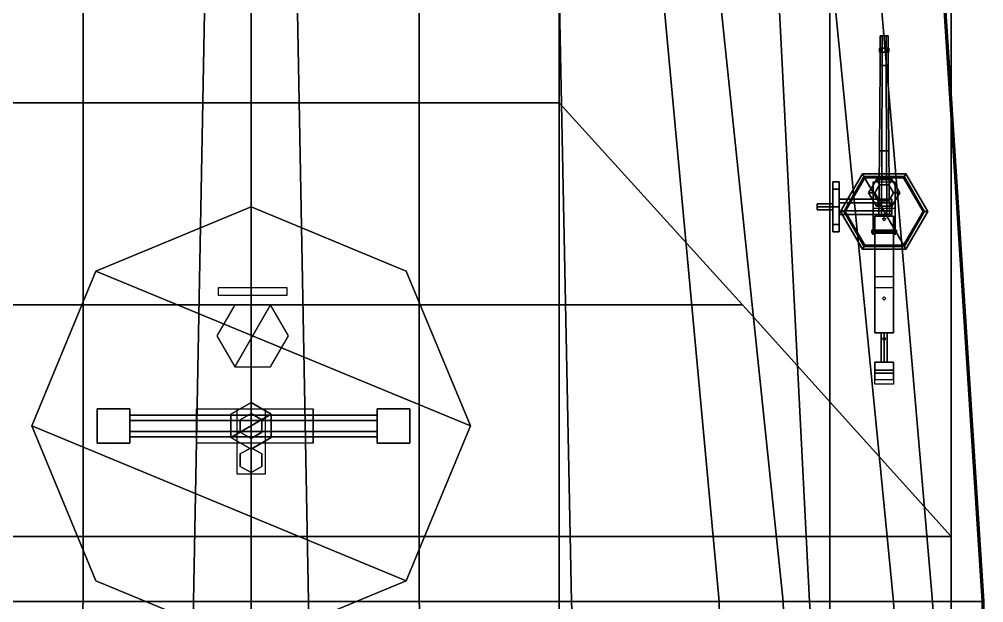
# Model space of a CAD drawing. Header units: millimetres. Extents: x -5 to 5, y -63 to 51.
# Drawn here: x -1.49 to 4.71, y 22.3 to 26.06 of the extents above; entities that cross this region are included whole.
import ezdxf

# ---------------------------------------------------------------- set-up
doc = ezdxf.new("R2010")
doc.units = ezdxf.units.MM
for name, color, linetype in [('gun', 1, 'Continuous'), ('hull2', 7, 'Continuous'), ('railings', 6, 'Continuous'), ('sleeve', 5, 'Continuous'), ('turret', 2, 'Continuous')]:
    doc.layers.add(name, color=color, linetype=linetype)

msp = doc.modelspace()

# ---------------------------------------------------------------- linework, layer by layer
for points in [[(1.98, 25.52, 9.07), (1.98, 30.09, 9.07), (-1.98, 30.09, 9.07), (-1.98, 25.52, 9.07)], [(1.98, 25.52, 6.46), (1.98, 30.09, 6.46), (1.98, 30.09, 9.07), (1.98, 25.52, 9.07)], [(0, 29.78, 4.22), (-4.23, 29.78, 4.09), (-4.71, 22.31, 3.76), (0, 22.31, 3.87)], [(-1.91, 29.78, -1.89), (-1.08, 29.78, -2.67), (-1.08, 22.31, -2.82), (-2.06, 22.31, -2.34)], [(-1.08, 29.78, -2.67), (-0.23, 29.78, -3.05), (-0.37, 22.31, -3), (-1.08, 22.31, -2.82)], [(-0.23, 29.78, -3.05), (-0.23, 29.78, -3.1), (-0.37, 22.31, -3.05), (-0.37, 22.31, -3)], [(-0.23, 29.78, -3.1), (0, 29.78, -3.1), (0, 22.31, -3.05), (-0.37, 22.31, -3.05)], [(3.72, 19.87, 3.67), (3.72, 29.73, 4.1), (3.72, 29.73, 6.46), (3.72, 19.87, 6.46)], [(-4.5, 19.87, 6.46), (-4.5, 29.56, 6.46), (4.5, 29.56, 6.46), (4.5, 19.87, 6.46)], [(4.5, 19.87, 6.46), (4.5, 29.56, 6.46), (-4.5, 29.56, 6.46), (-4.5, 19.87, 6.46)], [(3.16, 24.22, 8.82), (1.98, 25.52, 9.07), (-1.98, 25.52, 9.07), (-3.16, 24.22, 8.82)], [(-3.16, 24.22, 8.82), (-1.98, 25.52, 9.07), (1.98, 25.52, 9.07), (3.16, 24.22, 8.82)], [(1.98, 24.22, 8.82), (1.98, 25.52, 9.07), (-1.98, 25.52, 9.07), (-1.98, 24.22, 8.82)], [(1.98, 24.22, 6.46), (1.98, 25.52, 6.46), (1.98, 25.52, 9.07), (1.98, 24.22, 8.82)], [(3.93, 25.0625, 6.46), (3.79, 24.82, 6.46), (3.79, 24.82, 6.51), (3.93, 25.0625, 6.51)], [(3.82, 24.82, 6.54), (3.945, 25.0365, 6.54), (3.93, 25.0625, 6.51), (3.79, 24.82, 6.51)], [(4.21, 25.0625, 6.46), (3.93, 25.0625, 6.46), (3.93, 25.0625, 6.51), (4.21, 25.0625, 6.51)], [(3.945, 25.0365, 6.54), (4.195, 25.0365, 6.54), (4.21, 25.0625, 6.51), (3.93, 25.0625, 6.51)], [(4.195, 25.0365, 6.54), (4.32, 24.82, 6.54), (4.35, 24.82, 6.51), (4.21, 25.0625, 6.51)], [(4.35, 24.82, 6.46), (4.21, 25.0625, 6.46), (4.21, 25.0625, 6.51), (4.35, 24.82, 6.51)], [(3.945, 25.0365, 6.54), (3.82, 24.82, 6.54), (3.82, 24.82, 7.75), (3.945, 25.0365, 7.75)], [(4.195, 25.0365, 6.54), (3.945, 25.0365, 6.54), (3.945, 25.0365, 7.75), (4.195, 25.0365, 7.75)], [(4.32, 24.82, 6.54), (4.195, 25.0365, 6.54), (4.195, 25.0365, 7.75), (4.32, 24.82, 7.75)], [(0, 24.85, 8.93), (-0.997, 24.437, 8.84), (-0.997, 24.437, 11.35), (0, 24.85, 11.35)], [(-0.997, 24.437, 10.19), (0, 24.85, 10.19), (0, 24.85, 11.35), (-0.997, 24.437, 11.35)], [(0.997, 24.437, 10.19), (0, 24.85, 10.19), (-0.997, 24.437, 10.19), (1.41, 23.44, 10.19)], [(0.997, 24.437, 8.84), (0, 24.85, 8.93), (0, 24.85, 11.35), (0.997, 24.437, 11.35)], [(0, 24.85, 10.19), (0.997, 24.437, 10.19), (0.997, 24.437, 11.35), (0, 24.85, 11.35)], [(3.79, 24.82, 6.46), (3.93, 24.5775, 6.46), (3.93, 24.5775, 6.51), (3.79, 24.82, 6.51)], [(3.945, 24.6035, 6.54), (3.82, 24.82, 6.54), (3.79, 24.82, 6.51), (3.93, 24.5775, 6.51)], [(3.82, 24.82, 6.54), (3.945, 24.6035, 6.54), (3.945, 24.6035, 7.75), (3.82, 24.82, 7.75)], [(4.195, 24.6035, 6.54), (4.32, 24.82, 6.54), (4.32, 24.82, 7.75), (4.195, 24.6035, 7.75)], [(4.32, 24.82, 6.54), (4.195, 24.6035, 6.54), (4.21, 24.5775, 6.51), (4.35, 24.82, 6.51)], [(4.21, 24.5775, 6.46), (4.35, 24.82, 6.46), (4.35, 24.82, 6.51), (4.21, 24.5775, 6.51)], [(4.195, 24.6035, 6.54), (3.945, 24.6035, 6.54), (3.93, 24.5775, 6.51), (4.21, 24.5775, 6.51)], [(3.93, 24.5775, 6.46), (4.21, 24.5775, 6.46), (4.21, 24.5775, 6.51), (3.93, 24.5775, 6.51)], [(3.945, 24.6035, 6.54), (4.195, 24.6035, 6.54), (4.195, 24.6035, 7.75), (3.945, 24.6035, 7.75)], [(-0.997, 24.437, 8.84), (-1.41, 23.44, 8.68), (-1.41, 23.44, 11.35), (-0.997, 24.437, 11.35)], [(-1.41, 23.44, 10.19), (-0.997, 24.437, 10.19), (-0.997, 24.437, 11.35), (-1.41, 23.44, 11.35)], [(1.41, 23.44, 10.19), (-0.997, 24.437, 10.19), (-1.41, 23.44, 10.19), (0.997, 22.443, 10.19)], [(1.41, 23.44, 8.68), (0.997, 24.437, 8.84), (0.997, 24.437, 11.35), (1.41, 23.44, 11.35)], [(0.997, 24.437, 10.19), (1.41, 23.44, 10.19), (1.41, 23.44, 11.35), (0.997, 24.437, 11.35)], [(-0.21, 24.33, 11.38), (0.23, 24.33, 11.38), (0.23, 24.28, 11.1), (-0.21, 24.28, 11.1)], [(0, 24.28, 10.88), (0, 24.28, 11.1), (0, 24.33, 11.38), (0, 24.32, 10.86)], [(0, 24.03, 10.88), (0, 24.28, 10.88), (0, 24.32, 10.86), (0, 23.96, 10.85)], [(-4.5, 22.73, 8.68), (-3.16, 24.22, 8.82), (3.16, 24.22, 8.82), (4.5, 22.73, 8.68)], [(4.5, 22.73, 8.68), (3.16, 24.22, 8.82), (-3.16, 24.22, 8.82), (-4.5, 22.73, 8.68)], [(1.98, 22.73, 8.68), (1.98, 24.22, 8.82), (-1.98, 24.22, 8.82), (-1.98, 22.73, 8.68)], [(-0.105, 23.8208, 10.88), (0.125, 24.2192, 10.88), (-0.105, 24.2192, 10.88), (-0.22, 24.02, 10.88)], [(0.125, 23.8208, 10.88), (0.24, 24.02, 10.88), (0.125, 24.2192, 10.88), (-0.105, 23.8208, 10.88)], [(1.98, 22.73, 6.46), (1.98, 24.22, 6.46), (1.98, 24.22, 8.82), (1.98, 22.73, 8.68)], [(0, 23.61, 10.77), (0, 23.94, 10.88), (0, 24.03, 10.88), (0, 23.61, 10.7)], [(0, 23.59, 10.62), (-0.1299, 23.515, 10.62), (-0.1299, 23.365, 10.62), (0.1299, 23.515, 10.62)], [(0, 23.59, 10.19), (-0.1299, 23.515, 10.19), (-0.1299, 23.515, 10.62), (0, 23.59, 10.62)], [(0, 23.52, 10.77), (0, 23.61, 10.77), (0, 23.61, 10.7), (0, 23.52, 10.7)], [(0.1299, 23.515, 10.19), (0, 23.59, 10.19), (0, 23.59, 10.62), (0.1299, 23.515, 10.62)], [(-0.78, 23.33, 11.6), (-0.99, 23.33, 11.6), (-0.99, 23.55, 11.6), (-0.78, 23.55, 11.6)], [(-0.99, 23.55, 11.6), (-0.99, 23.33, 11.6), (-0.99, 23.33, 11.82), (-0.99, 23.55, 11.82)], [(-0.78, 23.55, 11.6), (-0.99, 23.55, 11.6), (-0.99, 23.55, 11.82), (-0.78, 23.55, 11.82)], [(-0.99, 23.55, 11.82), (-0.99, 23.33, 11.82), (-0.78, 23.33, 11.82), (-0.78, 23.55, 11.82)], [(-0.78, 23.55, 11.82), (-0.78, 23.33, 11.82), (-0.78, 23.33, 11.6), (-0.78, 23.55, 11.6)], [(0.81, 23.51, 11.71), (0.81, 23.475, 11.6494), (-0.78, 23.475, 11.6494), (-0.78, 23.51, 11.71)], [(0.81, 23.475, 11.7706), (0.81, 23.51, 11.71), (-0.78, 23.51, 11.71), (-0.78, 23.475, 11.7706)], [(-0.35, 23.33, 11.42), (-0.35, 23.33, 11.87), (-0.35, 23.55, 11.87), (-0.35, 23.55, 11.42)], [(0.4, 23.33, 11.42), (-0.35, 23.33, 11.42), (-0.35, 23.55, 11.42), (0.4, 23.55, 11.42)], [(0.1299, 23.515, 10.62), (-0.1299, 23.365, 10.62), (0, 23.29, 10.62), (0.1299, 23.365, 10.62)], [(-0.1299, 23.515, 10.19), (-0.1299, 23.365, 10.19), (-0.1299, 23.365, 10.62), (-0.1299, 23.515, 10.62)], [(0.09, 23.13, 11.04), (-0.09, 23.13, 11.04), (-0.09, 23.55, 11.04), (0.09, 23.55, 11.04)], [(0.09, 23.13, 11.25), (-0.09, 23.13, 11.25), (-0.09, 23.55, 11.25), (0.09, 23.55, 11.25)], [(0, 23.52, 10.62), (-0.0693, 23.48, 10.62), (-0.0693, 23.48, 11.42), (0, 23.52, 11.42)], [(0.0693, 23.48, 10.62), (0, 23.52, 10.62), (0, 23.52, 11.42), (0.0693, 23.48, 11.42)], [(0.1299, 23.365, 10.19), (0.1299, 23.515, 10.19), (0.1299, 23.515, 10.62), (0.1299, 23.365, 10.62)], [(0.4, 23.33, 11.42), (0.4, 23.33, 11.87), (0.4, 23.55, 11.87), (0.4, 23.55, 11.42)], [(0.81, 23.55, 11.82), (0.81, 23.33, 11.82), (1.02, 23.33, 11.82), (1.02, 23.55, 11.82)], [(1.02, 23.33, 11.6), (0.81, 23.33, 11.6), (0.81, 23.55, 11.6), (1.02, 23.55, 11.6)], [(0.81, 23.55, 11.6), (0.81, 23.33, 11.6), (0.81, 23.33, 11.82), (0.81, 23.55, 11.82)], [(1.02, 23.55, 11.6), (0.81, 23.55, 11.6), (0.81, 23.55, 11.82), (1.02, 23.55, 11.82)], [(1.02, 23.55, 11.82), (1.02, 23.33, 11.82), (1.02, 23.33, 11.6), (1.02, 23.55, 11.6)], [(-1.41, 23.44, 8.68), (-0.997, 22.443, 8.68), (-0.997, 22.443, 11.35), (-1.41, 23.44, 11.35)], [(-0.997, 22.443, 10.19), (-1.41, 23.44, 10.19), (-1.41, 23.44, 11.35), (-0.997, 22.443, 11.35)], [(0.997, 22.443, 10.19), (-1.41, 23.44, 10.19), (-0.997, 22.443, 10.19), (0, 22.03, 10.19)], [(0.81, 23.475, 11.6494), (0.81, 23.405, 11.6494), (-0.78, 23.405, 11.6494), (-0.78, 23.475, 11.6494)], [(0.81, 23.405, 11.7706), (0.81, 23.475, 11.7706), (-0.78, 23.475, 11.7706), (-0.78, 23.405, 11.7706)], [(-0.0693, 23.48, 10.62), (-0.0693, 23.4, 10.62), (-0.0693, 23.4, 11.42), (-0.0693, 23.48, 11.42)], [(0.0693, 23.4, 10.62), (0.0693, 23.48, 10.62), (0.0693, 23.48, 11.42), (0.0693, 23.4, 11.42)], [(0.997, 22.443, 8.68), (1.41, 23.44, 8.68), (1.41, 23.44, 11.35), (0.997, 22.443, 11.35)], [(1.41, 23.44, 10.19), (0.997, 22.443, 10.19), (0.997, 22.443, 11.35), (1.41, 23.44, 11.35)], [(0.81, 23.405, 11.6494), (0.81, 23.37, 11.71), (-0.78, 23.37, 11.71), (-0.78, 23.405, 11.6494)], [(0.81, 23.37, 11.71), (0.81, 23.405, 11.7706), (-0.78, 23.405, 11.7706), (-0.78, 23.37, 11.71)], [(-0.0693, 23.4, 10.62), (0, 23.36, 10.62), (0, 23.36, 11.42), (-0.0693, 23.4, 11.42)], [(0, 23.36, 10.62), (0.0693, 23.4, 10.62), (0.0693, 23.4, 11.42), (0, 23.36, 11.42)], [(-0.78, 23.33, 11.82), (-0.99, 23.33, 11.82), (-0.99, 23.33, 11.6), (-0.78, 23.33, 11.6)], [(-0.1299, 23.365, 10.19), (0, 23.29, 10.19), (0, 23.29, 10.62), (-0.1299, 23.365, 10.62)], [(0, 23.29, 10.19), (0.1299, 23.365, 10.19), (0.1299, 23.365, 10.62), (0, 23.29, 10.62)], [(1.02, 23.33, 11.82), (0.81, 23.33, 11.82), (0.81, 23.33, 11.6), (1.02, 23.33, 11.6)], [(0, 23.3, 10.95), (0, 23.14, 10.95), (-0.0693, 23.18, 10.95), (-0.0693, 23.26, 10.95)], [(0, 23.14, 11.36), (0, 23.3, 11.36), (-0.0693, 23.26, 11.36), (-0.0693, 23.18, 11.36)], [(0, 23.3, 10.95), (-0.0693, 23.26, 10.95), (-0.0693, 23.26, 11.36), (0, 23.3, 11.36)], [(-0.0693, 23.26, 10.95), (-0.0693, 23.18, 10.95), (-0.0693, 23.18, 11.36), (-0.0693, 23.26, 11.36)], [(0.0693, 23.26, 10.95), (0.0693, 23.18, 10.95), (0, 23.14, 10.95), (0, 23.3, 10.95)], [(0.0693, 23.18, 11.36), (0.0693, 23.26, 11.36), (0, 23.3, 11.36), (0, 23.14, 11.36)], [(0.0693, 23.26, 10.95), (0, 23.3, 10.95), (0, 23.3, 11.36), (0.0693, 23.26, 11.36)], [(0.0693, 23.18, 10.95), (0.0693, 23.26, 10.95), (0.0693, 23.26, 11.36), (0.0693, 23.18, 11.36)], [(-0.0693, 23.18, 10.95), (0, 23.14, 10.95), (0, 23.14, 11.36), (-0.0693, 23.18, 11.36)], [(0, 23.14, 10.95), (0.0693, 23.18, 10.95), (0.0693, 23.18, 11.36), (0, 23.14, 11.36)], [(4.5, 19.53, 8.68), (4.5, 22.73, 8.68), (-4.5, 22.73, 8.68), (-4.5, 19.53, 8.68)], [(-4.5, 19.53, 8.68), (-4.5, 22.73, 8.68), (4.5, 22.73, 8.68), (4.5, 19.53, 8.68)], [(1.98, 19.87, 8.68), (1.98, 22.73, 8.68), (-1.98, 22.73, 8.68), (-1.98, 19.87, 8.68)], [(1.98, 19.87, 6.46), (1.98, 22.73, 6.46), (1.98, 22.73, 8.68), (1.98, 19.87, 8.68)], [(-0.997, 22.443, 8.68), (0, 22.03, 8.68), (0, 22.03, 11.35), (-0.997, 22.443, 11.35)], [(0, 22.03, 10.19), (-0.997, 22.443, 10.19), (-0.997, 22.443, 11.35), (0, 22.03, 11.35)], [(0, 22.03, 8.68), (0.997, 22.443, 8.68), (0.997, 22.443, 11.35), (0, 22.03, 11.35)], [(0.997, 22.443, 10.19), (0, 22.03, 10.19), (0, 22.03, 11.35), (0.997, 22.443, 11.35)], [(0, 22.31, 3.87), (-4.71, 22.31, 3.76), (-4.69, 17.08, 3.58), (0, 17.08, 3.69)], [(-2.06, 22.31, -2.34), (-1.08, 22.31, -2.82), (-1.38, 17.08, -2.81), (-2.27, 17.08, -2.45)], [(-1.08, 22.31, -2.82), (-0.37, 22.31, -3), (-0.37, 17.08, -2.97), (-1.38, 17.08, -2.81)], [(-0.37, 22.31, -3), (-0.37, 22.31, -3.05), (-0.37, 17.08, -3.03), (-0.37, 17.08, -2.97)], [(-0.37, 22.31, -3.05), (0, 22.31, -3.05), (0, 17.08, -3.03), (-0.37, 17.08, -3.03)]]:
    msp.add_3dface(points)
at = {"layer": 'gun'}
for points in [[(4.095, 25.95, 8.12), (4.045, 25.95, 8.12), (4.0575, 25.95, 8.1417), (4.0825, 25.95, 8.1417)], [(4.0575, 25.95, 8.1417), (4.045, 25.95, 8.12), (4.045, 25.76, 8.12), (4.0575, 25.76, 8.1417)], [(4.0825, 25.95, 8.0983), (4.0575, 25.95, 8.0983), (4.045, 25.95, 8.12), (4.095, 25.95, 8.12)], [(4.045, 25.95, 8.12), (4.0575, 25.95, 8.0983), (4.0575, 25.76, 8.0983), (4.045, 25.76, 8.12)], [(4.0575, 25.95, 8.0983), (4.0825, 25.95, 8.0983), (4.0825, 25.76, 8.0983), (4.0575, 25.76, 8.0983)], [(4.0825, 25.95, 8.1417), (4.0575, 25.95, 8.1417), (4.0575, 25.76, 8.1417), (4.0825, 25.76, 8.1417)], [(4.095, 25.95, 8.12), (4.0825, 25.95, 8.1417), (4.0825, 25.76, 8.1417), (4.095, 25.76, 8.12)], [(4.0825, 25.95, 8.0983), (4.095, 25.95, 8.12), (4.095, 25.76, 8.12), (4.0825, 25.76, 8.0983)], [(4.1, 25.87, 8.12), (4.04, 25.87, 8.12), (4.055, 25.87, 8.146), (4.085, 25.87, 8.146)], [(4.055, 25.87, 8.146), (4.04, 25.87, 8.12), (4.04, 25.845, 8.12), (4.055, 25.845, 8.146)], [(4.085, 25.87, 8.094), (4.055, 25.87, 8.094), (4.04, 25.87, 8.12), (4.1, 25.87, 8.12)], [(4.04, 25.87, 8.12), (4.055, 25.87, 8.094), (4.055, 25.845, 8.094), (4.04, 25.845, 8.12)], [(4.055, 25.87, 8.094), (4.085, 25.87, 8.094), (4.085, 25.845, 8.094), (4.055, 25.845, 8.094)], [(4.085, 25.87, 8.146), (4.055, 25.87, 8.146), (4.055, 25.845, 8.146), (4.085, 25.845, 8.146)], [(4.1, 25.87, 8.12), (4.085, 25.87, 8.146), (4.085, 25.845, 8.146), (4.1, 25.845, 8.12)], [(4.085, 25.87, 8.094), (4.1, 25.87, 8.12), (4.1, 25.845, 8.12), (4.085, 25.845, 8.094)], [(4.085, 25.845, 8.146), (4.055, 25.845, 8.146), (4.04, 25.845, 8.12), (4.1, 25.845, 8.12)], [(4.1, 25.845, 8.12), (4.04, 25.845, 8.12), (4.055, 25.845, 8.094), (4.085, 25.845, 8.094)], [(4.04, 25.21, 8.12), (4.055, 25.21, 8.146), (4.0575, 25.76, 8.1417), (4.045, 25.76, 8.12)], [(4.055, 25.21, 8.094), (4.04, 25.21, 8.12), (4.045, 25.76, 8.12), (4.0575, 25.76, 8.0983)], [(4.085, 25.21, 8.094), (4.055, 25.21, 8.094), (4.0575, 25.76, 8.0983), (4.0825, 25.76, 8.0983)], [(4.055, 25.21, 8.146), (4.085, 25.21, 8.146), (4.0825, 25.76, 8.1417), (4.0575, 25.76, 8.1417)], [(4.085, 25.21, 8.146), (4.1, 25.21, 8.12), (4.095, 25.76, 8.12), (4.0825, 25.76, 8.1417)], [(4.1, 25.21, 8.12), (4.085, 25.21, 8.094), (4.0825, 25.76, 8.0983), (4.095, 25.76, 8.12)], [(4.055, 25.21, 8.146), (4.04, 25.21, 8.12), (4.035, 24.79, 8.12), (4.0525, 24.79, 8.1503)], [(4.04, 25.21, 8.12), (4.055, 25.21, 8.094), (4.0525, 24.79, 8.0897), (4.035, 24.79, 8.12)], [(4.055, 25.21, 8.094), (4.085, 25.21, 8.094), (4.0875, 24.79, 8.0897), (4.0525, 24.79, 8.0897)], [(4.085, 25.21, 8.146), (4.055, 25.21, 8.146), (4.0525, 24.79, 8.1503), (4.0875, 24.79, 8.1503)], [(4.1, 25.21, 8.12), (4.085, 25.21, 8.146), (4.0875, 24.79, 8.1503), (4.105, 24.79, 8.12)], [(4.085, 25.21, 8.094), (4.1, 25.21, 8.12), (4.105, 24.79, 8.12), (4.0875, 24.79, 8.0897)]]:
    msp.add_3dface(points, dxfattribs=at)
at = {"layer": 'hull2'}
for points in [[(0, 29.78, 4.22), (4.23, 29.78, 4.09), (4.71, 22.31, 3.76), (0, 22.31, 3.87)], [(0.23, 29.78, -3.1), (0, 29.78, -3.1), (0, 22.31, -3.05), (0.37, 22.31, -3.05)], [(1.08, 29.78, -2.67), (0.23, 29.78, -3.05), (0.37, 22.31, -3), (1.08, 22.31, -2.82)], [(0.23, 29.78, -3.05), (0.23, 29.78, -3.1), (0.37, 22.31, -3.05), (0.37, 22.31, -3)], [(1.91, 29.78, -1.89), (1.08, 29.78, -2.67), (1.08, 22.31, -2.82), (2.06, 22.31, -2.34)], [(2.32, 29.78, -0.86), (1.91, 29.78, -1.89), (2.06, 22.31, -2.34), (3.01, 22.31, -1.34)], [(2.64, 29.78, -0.07), (2.32, 29.78, -0.86), (3.01, 22.31, -1.34), (3.42, 22.31, -0.61)], [(3.21, 29.78, 1.18), (2.64, 29.78, -0.07), (3.42, 22.31, -0.61), (3.59, 22.31, -0.22)], [(3.4, 29.78, 1.53), (3.21, 29.78, 1.18), (3.59, 22.31, -0.22), (4.13, 22.31, 1.28)], [(3.74, 29.78, 2.05), (3.4, 29.78, 1.53), (4.13, 22.31, 1.28), (4.38, 22.31, 1.68)], [(4.23, 29.78, 4.09), (3.74, 29.78, 2.05), (4.38, 22.31, 1.68), (4.71, 22.31, 3.76)], [(0.37, 22.31, -3.05), (0, 22.31, -3.05), (0, 17.08, -3.03), (0.37, 17.08, -3.03)], [(0, 22.31, 3.87), (4.71, 22.31, 3.76), (4.69, 17.08, 3.58), (0, 17.08, 3.69)], [(0.37, 22.31, -3), (0.37, 22.31, -3.05), (0.37, 17.08, -3.03), (0.37, 17.08, -2.97)], [(1.08, 22.31, -2.82), (0.37, 22.31, -3), (0.37, 17.08, -2.97), (1.38, 17.08, -2.81)], [(2.06, 22.31, -2.34), (1.08, 22.31, -2.82), (1.38, 17.08, -2.81), (2.27, 17.08, -2.45)], [(3.01, 22.31, -1.34), (2.06, 22.31, -2.34), (2.27, 17.08, -2.45), (3.13, 17.08, -1.84)], [(3.42, 22.31, -0.61), (3.01, 22.31, -1.34), (3.13, 17.08, -1.84), (3.59, 17.08, -1.13)], [(3.59, 22.31, -0.22), (3.42, 22.31, -0.61), (3.59, 17.08, -1.13), (3.98, 17.08, -0.35)], [(4.13, 22.31, 1.28), (3.59, 22.31, -0.22), (3.98, 17.08, -0.35), (4.42, 17.08, 1.1)], [(4.38, 22.31, 1.68), (4.13, 22.31, 1.28), (4.42, 17.08, 1.1), (4.68, 17.08, 2.72)], [(4.71, 22.31, 3.76), (4.38, 22.31, 1.68), (4.68, 17.08, 2.72), (4.69, 17.08, 3.58)]]:
    msp.add_3dface(points, dxfattribs=at)
at = {"layer": 'railings'}
for points in [[(1.98, 25.52, 9.07), (1.98, 30.09, 9.07), (1.98, 30.09, 10.67), (1.98, 25.52, 10.45)], [(1.98, 25.52, 10.45), (1.98, 30.09, 10.67), (1.98, 30.09, 9.07), (1.98, 25.52, 9.07)], [(4.7, 22.31, 5.27), (4.22, 29.78, 5.64), (4.22, 29.78, 4.09), (4.7, 22.31, 3.76)], [(4.7, 22.31, 3.76), (4.22, 29.78, 4.09), (4.22, 29.78, 5.64), (4.7, 22.31, 5.27)], [(4.5, 19.87, 7.58), (4.5, 29.56, 8.06), (4.5, 29.56, 6.46), (4.5, 19.87, 6.46)], [(4.5, 19.87, 6.46), (4.5, 29.56, 6.46), (4.5, 29.56, 8.06), (4.5, 19.87, 7.58)], [(3.16, 24.22, 8.82), (1.98, 25.52, 9.07), (1.98, 25.52, 10.45), (3.16, 24.22, 10.24)], [(3.16, 24.22, 10.24), (1.98, 25.52, 10.45), (1.98, 25.52, 9.07), (3.16, 24.22, 8.82)], [(4.5, 22.73, 10.12), (3.16, 24.22, 10.24), (3.16, 24.22, 8.82), (4.5, 22.73, 8.68)], [(4.5, 22.73, 8.68), (3.16, 24.22, 8.82), (3.16, 24.22, 10.24), (4.5, 22.73, 10.12)], [(4.5, 19.53, 8.68), (4.5, 22.73, 8.68), (4.5, 22.73, 10.12), (4.5, 19.53, 10.12)], [(4.5, 19.53, 10.12), (4.5, 22.73, 10.12), (4.5, 22.73, 8.68), (4.5, 19.53, 8.68)], [(4.67, 17.08, 3.58), (4.7, 22.31, 3.76), (4.7, 22.31, 4.92), (4.67, 17.08, 4.6)], [(4.67, 17.08, 4.6), (4.7, 22.31, 4.92), (4.7, 22.31, 3.76), (4.67, 17.08, 3.58)]]:
    msp.add_3dface(points, dxfattribs=at)
at = {"layer": 'sleeve'}
for points in [[(4.13, 24.79, 8.15), (4.13, 24.79, 8.09), (4.01, 24.79, 8.09), (4.01, 24.79, 8.15)], [(4.13, 24.79, 8.09), (4.13, 24.7, 8.04), (4.01, 24.7, 8.04), (4.01, 24.79, 8.09)], [(4.01, 24.79, 8.15), (4.01, 24.7, 8.19), (4.13, 24.7, 8.19), (4.13, 24.79, 8.15)], [(4.01, 24.79, 8.09), (4.01, 24.7, 8.04), (4.01, 24.7, 8.19), (4.01, 24.79, 8.15)], [(4.07, 24.78, 8.15), (4.06, 24.77, 8.15), (4.06, 24.77, 8.29), (4.07, 24.78, 8.29)], [(4.06, 24.77, 8.29), (4.07, 24.76, 8.29), (4.08, 24.77, 8.29), (4.07, 24.78, 8.29)], [(4.06, 24.77, 8.15), (4.07, 24.76, 8.16), (4.07, 24.76, 8.29), (4.06, 24.77, 8.29)], [(4.08, 24.77, 8.15), (4.07, 24.78, 8.15), (4.07, 24.78, 8.29), (4.08, 24.77, 8.29)], [(4.07, 24.76, 8.16), (4.08, 24.77, 8.15), (4.08, 24.77, 8.29), (4.07, 24.76, 8.29)], [(4.13, 24.7, 8.19), (4.13, 24.7, 8.04), (4.13, 24.79, 8.09), (4.13, 24.79, 8.15)], [(4.15, 24.69, 8.13), (4.15, 24.7, 8.12), (3.99, 24.7, 8.12), (3.99, 24.69, 8.13)], [(4.15, 24.7, 8.12), (4.15, 24.69, 8.11), (3.99, 24.69, 8.11), (3.99, 24.7, 8.12)], [(3.99, 24.68, 8.12), (3.99, 24.69, 8.13), (3.99, 24.7, 8.12), (3.99, 24.69, 8.11)], [(4.15, 24.68, 8.12), (4.15, 24.69, 8.13), (3.99, 24.69, 8.13), (3.99, 24.68, 8.12)], [(4.15, 24.69, 8.11), (4.15, 24.68, 8.12), (3.99, 24.68, 8.12), (3.99, 24.69, 8.11)], [(4.13, 24.7, 8.04), (4.13, 24.04, 8.04), (4.01, 24.04, 8.04), (4.01, 24.7, 8.04)], [(4.01, 24.7, 8.19), (4.01, 24.04, 8.19), (4.13, 24.04, 8.19), (4.13, 24.7, 8.19)], [(4.01, 24.7, 8.04), (4.01, 24.04, 8.04), (4.01, 24.04, 8.19), (4.01, 24.7, 8.19)], [(4.13, 24.04, 8.19), (4.13, 24.04, 8.04), (4.13, 24.7, 8.04), (4.13, 24.7, 8.19)], [(4.15, 24.69, 8.11), (4.15, 24.7, 8.12), (4.15, 24.69, 8.13), (4.15, 24.68, 8.12)], [(4.01, 24.4, 8.19), (4.01, 24.33, 8.31), (4.13, 24.33, 8.31), (4.13, 24.4, 8.19)], [(4.07, 24.27, 8.19), (4.06, 24.26, 8.19), (4.06, 24.26, 8.36), (4.07, 24.27, 8.36)], [(4.06, 24.26, 8.36), (4.07, 24.25, 8.36), (4.08, 24.26, 8.36), (4.07, 24.27, 8.36)], [(4.06, 24.26, 8.19), (4.07, 24.25, 8.19), (4.07, 24.25, 8.36), (4.06, 24.26, 8.36)], [(4.08, 24.26, 8.19), (4.07, 24.27, 8.19), (4.07, 24.27, 8.36), (4.08, 24.26, 8.36)], [(4.07, 24.25, 8.19), (4.08, 24.26, 8.19), (4.08, 24.26, 8.36), (4.07, 24.25, 8.36)], [(4.01, 24.04, 8.19), (4.01, 24.04, 8.04), (4.13, 24.04, 8.04), (4.13, 24.04, 8.19)], [(4.07, 24.04, 8.13), (4.05, 24.04, 8.11), (4.05, 23.85, 8.11), (4.07, 23.85, 8.13)], [(4.05, 24.04, 8.11), (4.07, 24.04, 8.09), (4.07, 23.85, 8.09), (4.05, 23.85, 8.11)], [(4.07, 24.01, 8.04), (4.06, 24, 8.04), (4.06, 24, 8.24), (4.07, 24.01, 8.24)], [(4.07, 24.01, 8.04), (4.08, 24, 8.04), (4.07, 23.99, 8.04), (4.06, 24, 8.04)], [(4.06, 24, 8.24), (4.07, 23.99, 8.24), (4.08, 24, 8.24), (4.07, 24.01, 8.24)], [(4.06, 24, 8.04), (4.07, 23.99, 8.04), (4.07, 23.99, 8.24), (4.06, 24, 8.24)], [(4.09, 24.04, 8.11), (4.07, 24.04, 8.13), (4.07, 23.85, 8.13), (4.09, 23.85, 8.11)], [(4.07, 24.04, 8.09), (4.09, 24.04, 8.11), (4.09, 23.85, 8.11), (4.07, 23.85, 8.09)], [(4.08, 24, 8.04), (4.07, 24.01, 8.04), (4.07, 24.01, 8.24), (4.08, 24, 8.24)], [(4.07, 23.99, 8.04), (4.08, 24, 8.04), (4.08, 24, 8.24), (4.07, 23.99, 8.24)], [(4.01, 23.85, 8.14), (4.01, 23.85, 8.06), (4.13, 23.85, 8.06), (4.13, 23.85, 8.14)], [(4.01, 23.78, 8.21), (4.01, 23.85, 8.14), (4.13, 23.85, 8.14), (4.13, 23.78, 8.21)], [(4.01, 23.85, 8.06), (4.01, 23.8, 7.99), (4.13, 23.8, 7.99), (4.13, 23.85, 8.06)], [(4.01, 23.8, 7.99), (4.01, 23.74, 7.96), (4.13, 23.74, 7.96), (4.13, 23.8, 7.99)], [(4.01, 23.71, 8.21), (4.01, 23.78, 8.21), (4.13, 23.78, 8.21), (4.13, 23.71, 8.21)]]:
    msp.add_3dface(points, dxfattribs=at)
at = {"layer": 'turret'}
for points in [[(3.78, 24.9631, 7.9431), (3.78, 25.01, 7.83), (3.74, 25.01, 7.83), (3.74, 24.9631, 7.9431)], [(3.78, 25.01, 7.83), (3.78, 24.9631, 7.7169), (3.74, 24.9631, 7.7169), (3.74, 25.01, 7.83)], [(3.74, 24.69, 7.83), (3.74, 24.9631, 7.9431), (3.74, 25.01, 7.83), (3.74, 24.7369, 7.7169)], [(3.74, 24.7369, 7.7169), (3.74, 25.01, 7.83), (3.74, 24.9631, 7.7169), (3.74, 24.85, 7.67)], [(3.78, 24.7369, 7.7169), (3.78, 25.01, 7.83), (3.78, 24.9631, 7.9431), (3.78, 24.69, 7.83)], [(3.78, 24.85, 7.67), (3.78, 24.9631, 7.7169), (3.78, 25.01, 7.83), (3.78, 24.7369, 7.7169)], [(3.94, 24.5948, 7.75), (3.81, 24.82, 7.75), (3.94, 25.0452, 7.75), (4.2, 24.5948, 7.75)], [(3.81, 24.82, 7.79), (3.94, 24.5948, 7.79), (4.2, 24.5948, 7.79), (3.94, 25.0452, 7.79)], [(3.94, 25.0452, 7.75), (3.81, 24.82, 7.75), (3.81, 24.82, 7.79), (3.94, 25.0452, 7.79)], [(4.2, 25.0452, 7.75), (3.94, 25.0452, 7.75), (3.94, 25.0452, 7.79), (4.2, 25.0452, 7.79)], [(4.2, 24.5948, 7.75), (3.94, 25.0452, 7.75), (4.2, 25.0452, 7.75), (4.33, 24.82, 7.75)], [(3.94, 25.0452, 7.79), (4.2, 24.5948, 7.79), (4.33, 24.82, 7.79), (4.2, 25.0452, 7.79)], [(4.01, 24.94, 7.92), (4.04, 24.992, 7.92), (4.02, 25.0266, 7.88), (3.97, 24.94, 7.88)], [(4.02, 25.0266, 7.79), (3.97, 24.94, 7.79), (3.97, 24.94, 7.88), (4.02, 25.0266, 7.88)], [(4, 24.84, 7.94), (4, 25.01, 7.94), (4.14, 25.01, 7.94), (4.14, 24.84, 7.94)], [(4, 24.84, 7.94), (4, 25.01, 7.94), (4, 25.01, 7.97), (4, 24.86, 8.01)], [(4.04, 24.992, 7.92), (4.01, 24.94, 7.92), (4.01, 24.94, 7.94), (4.04, 24.992, 7.94)], [(4.04, 24.992, 7.92), (4.1, 24.992, 7.92), (4.12, 25.0266, 7.88), (4.02, 25.0266, 7.88)], [(4.12, 25.0266, 7.79), (4.02, 25.0266, 7.79), (4.02, 25.0266, 7.88), (4.12, 25.0266, 7.88)], [(4.1, 24.992, 7.92), (4.04, 24.992, 7.92), (4.04, 24.992, 7.94), (4.1, 24.992, 7.94)], [(4.1, 24.992, 7.92), (4.13, 24.94, 7.92), (4.17, 24.94, 7.88), (4.12, 25.0266, 7.88)], [(4.13, 24.94, 7.92), (4.1, 24.992, 7.92), (4.1, 24.992, 7.94), (4.13, 24.94, 7.94)], [(4.17, 24.94, 7.79), (4.12, 25.0266, 7.79), (4.12, 25.0266, 7.88), (4.17, 24.94, 7.88)], [(4.14, 24.84, 7.94), (4.14, 25.01, 7.94), (4.14, 25.01, 7.97), (4.14, 24.86, 8.01)], [(4.33, 24.82, 7.75), (4.2, 25.0452, 7.75), (4.2, 25.0452, 7.79), (4.33, 24.82, 7.79)], [(3.78, 24.85, 7.99), (3.78, 24.9631, 7.9431), (3.74, 24.9631, 7.9431), (3.74, 24.85, 7.99)], [(3.78, 24.9631, 7.7169), (3.78, 24.85, 7.67), (3.74, 24.85, 7.67), (3.74, 24.9631, 7.7169)], [(3.74, 24.7369, 7.9431), (3.74, 24.85, 7.99), (3.74, 24.9631, 7.9431), (3.74, 24.69, 7.83)], [(3.78, 24.69, 7.83), (3.78, 24.9631, 7.9431), (3.78, 24.85, 7.99), (3.78, 24.7369, 7.9431)], [(4.04, 24.888, 7.92), (4.01, 24.94, 7.92), (3.97, 24.94, 7.88), (4.02, 24.8534, 7.88)], [(3.97, 24.94, 7.79), (4.02, 24.8534, 7.79), (4.02, 24.8534, 7.88), (3.97, 24.94, 7.88)], [(4.01, 24.94, 7.92), (4.04, 24.888, 7.92), (4.04, 24.888, 7.94), (4.01, 24.94, 7.94)], [(4.13, 24.94, 7.92), (4.1, 24.888, 7.92), (4.12, 24.8534, 7.88), (4.17, 24.94, 7.88)], [(4.1, 24.888, 7.92), (4.13, 24.94, 7.92), (4.13, 24.94, 7.94), (4.1, 24.888, 7.94)], [(4.12, 24.8534, 7.79), (4.17, 24.94, 7.79), (4.17, 24.94, 7.88), (4.12, 24.8534, 7.88)], [(3.74, 24.85, 7.97), (3.74, 24.87, 7.95), (3.64, 24.87, 7.95), (3.64, 24.85, 7.97)], [(3.74, 24.87, 7.95), (3.74, 24.85, 7.93), (3.64, 24.85, 7.93), (3.64, 24.87, 7.95)], [(3.64, 24.83, 7.95), (3.64, 24.85, 7.97), (3.64, 24.87, 7.95), (3.64, 24.85, 7.93)], [(4.12, 24.875, 7.8733), (4.12, 24.9, 7.83), (3.78, 24.9, 7.83), (3.78, 24.875, 7.8733)], [(4.12, 24.9, 7.83), (4.12, 24.875, 7.7867), (3.78, 24.875, 7.7867), (3.78, 24.9, 7.83)], [(4.12, 24.825, 7.8733), (4.12, 24.875, 7.8733), (3.78, 24.875, 7.8733), (3.78, 24.825, 7.8733)], [(4.12, 24.875, 7.7867), (4.12, 24.825, 7.7867), (3.78, 24.825, 7.7867), (3.78, 24.875, 7.7867)], [(4.1, 24.888, 7.92), (4.04, 24.888, 7.92), (4.02, 24.8534, 7.88), (4.12, 24.8534, 7.88)], [(4.04, 24.888, 7.92), (4.1, 24.888, 7.92), (4.1, 24.888, 7.94), (4.04, 24.888, 7.94)], [(4.12, 24.875, 7.7867), (4.12, 24.9, 7.83), (4.12, 24.875, 7.8733), (4.12, 24.825, 7.7867)], [(4.12, 24.825, 7.7867), (4.12, 24.875, 7.8733), (4.12, 24.825, 7.8733), (4.12, 24.8, 7.83)], [(3.74, 24.83, 7.95), (3.74, 24.85, 7.97), (3.64, 24.85, 7.97), (3.64, 24.83, 7.95)], [(3.74, 24.85, 7.93), (3.74, 24.83, 7.95), (3.64, 24.83, 7.95), (3.64, 24.85, 7.93)], [(3.78, 24.7369, 7.9431), (3.78, 24.85, 7.99), (3.74, 24.85, 7.99), (3.74, 24.7369, 7.9431)], [(3.78, 24.85, 7.67), (3.78, 24.7369, 7.7169), (3.74, 24.7369, 7.7169), (3.74, 24.85, 7.67)], [(4.12, 24.8, 7.83), (4.12, 24.825, 7.8733), (3.78, 24.825, 7.8733), (3.78, 24.8, 7.83)], [(4.12, 24.825, 7.7867), (4.12, 24.8, 7.83), (3.78, 24.8, 7.83), (3.78, 24.825, 7.7867)], [(3.81, 24.82, 7.75), (3.94, 24.5948, 7.75), (3.94, 24.5948, 7.79), (3.81, 24.82, 7.79)], [(4, 24.78, 7.98), (4, 24.84, 7.94), (4, 24.86, 8.01), (4, 24.82, 8.03)], [(4, 24.74, 8.03), (4, 24.78, 7.98), (4, 24.82, 8.03), (4, 24.79, 8.1)], [(4.02, 24.8534, 7.79), (4.12, 24.8534, 7.79), (4.12, 24.8534, 7.88), (4.02, 24.8534, 7.88)], [(4.14, 24.78, 7.98), (4.14, 24.84, 7.94), (4.14, 24.86, 8.01), (4.14, 24.82, 8.03)], [(4.14, 24.74, 8.03), (4.14, 24.78, 7.98), (4.14, 24.82, 8.03), (4.14, 24.79, 8.1)], [(4.2, 24.5948, 7.75), (4.33, 24.82, 7.75), (4.33, 24.82, 7.79), (4.2, 24.5948, 7.79)], [(4, 24.74, 8.09), (4, 24.74, 8.03), (4, 24.79, 8.1), (4, 24.74, 8.12)], [(4, 24.67, 8.1), (4, 24.74, 8.09), (4, 24.74, 8.12), (4, 24.69, 8.15)], [(4.14, 24.74, 8.09), (4.14, 24.74, 8.03), (4.14, 24.79, 8.1), (4.14, 24.74, 8.12)], [(4.14, 24.67, 8.1), (4.14, 24.74, 8.09), (4.14, 24.74, 8.12), (4.14, 24.69, 8.15)], [(3.78, 24.69, 7.83), (3.78, 24.7369, 7.9431), (3.74, 24.7369, 7.9431), (3.74, 24.69, 7.83)], [(3.78, 24.7369, 7.7169), (3.78, 24.69, 7.83), (3.74, 24.69, 7.83), (3.74, 24.7369, 7.7169)], [(3.94, 24.5948, 7.75), (4.2, 24.5948, 7.75), (4.2, 24.5948, 7.79), (3.94, 24.5948, 7.79)]]:
    msp.add_3dface(points, dxfattribs=at)

doc.saveas('drawing.dxf')
